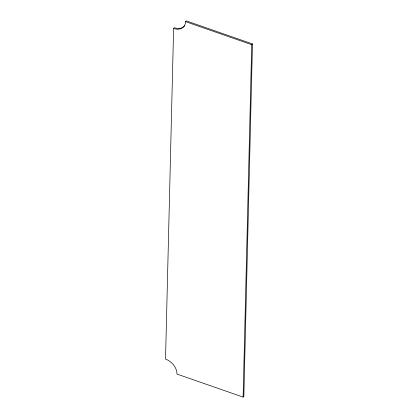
<?xml version="1.0" encoding="UTF-8"?>
<svg xmlns="http://www.w3.org/2000/svg" width="418" height="418" viewBox="0 0 418 418"><rect width="100%" height="100%" fill="white"/><g stroke="black" fill="none" stroke-linecap="round" stroke-linejoin="round"><path stroke-width="0.63" d="M173.616 28.466L165.533 359.104A13.444 9.551 44.4 0 1 176.966 374.068L243.119 397.1L243.851 396.348L252.467 43.932L186.313 20.9L185.576 21.652A13.444 9.551 44.4 0 1 173.616 28.466L174.353 27.713A13.444 9.551 44.4 0 0 184.615 25.796M243.119 397.1L251.73 44.684L252.467 43.932M185.576 21.652L251.73 44.684"/></g></svg>
